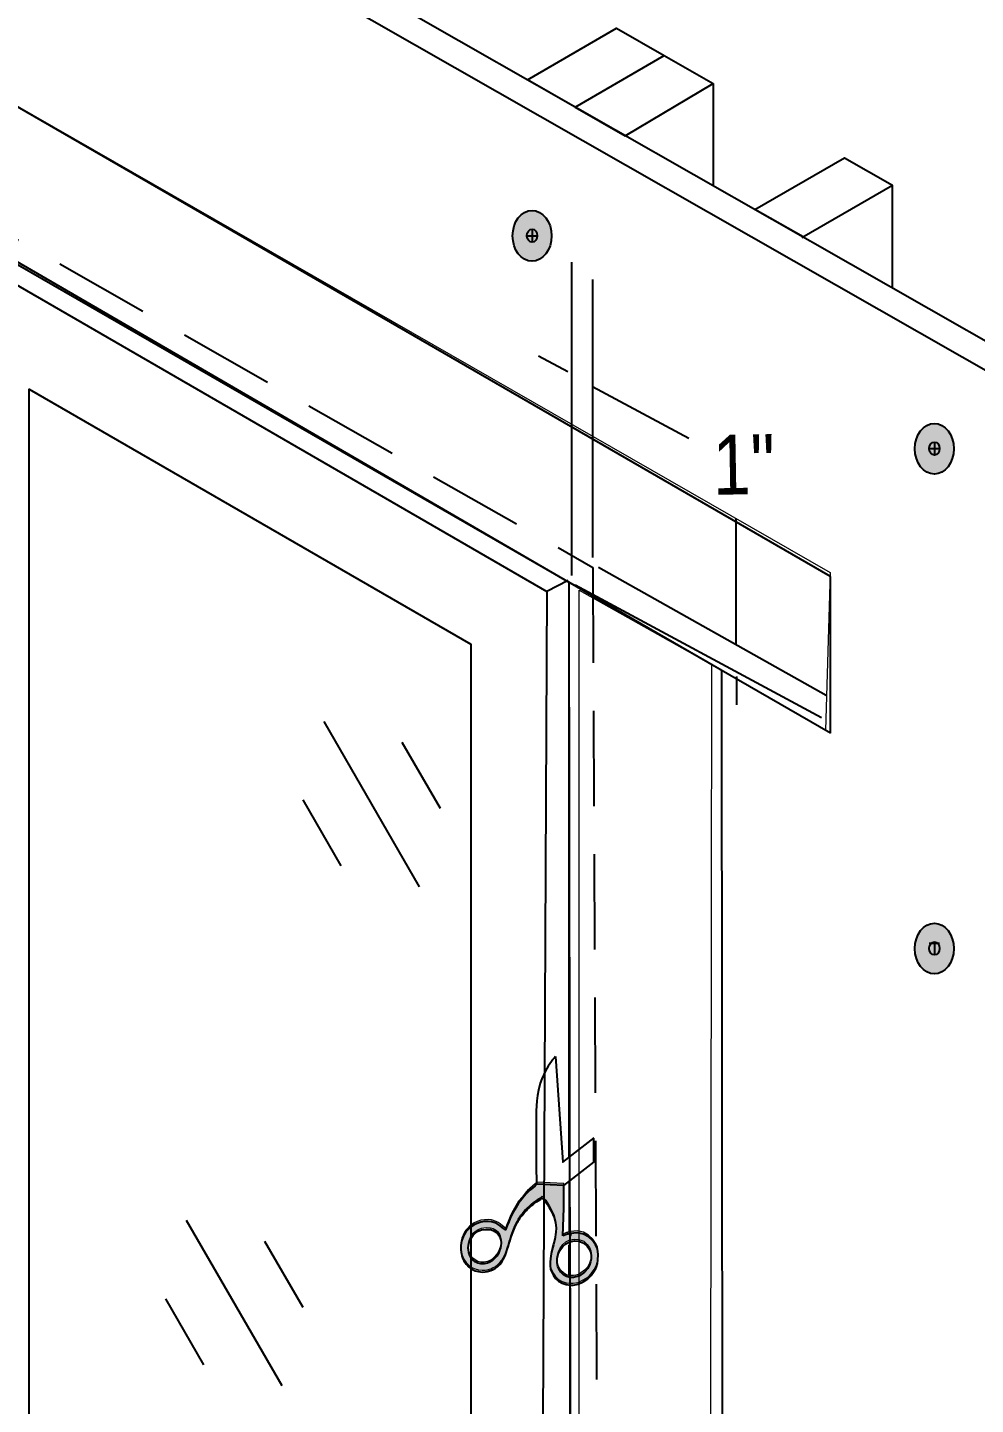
# Model space of a CAD drawing. Header units: inches. Extents: x -20.7 to 75.7, y -15.1 to 19.1.
# Drawn here: x 45.568 to 48.048, y -3.557 to 0.046 of the extents above; entities that cross this region are included whole.
import ezdxf

# ---------------------------------------------------------------- set-up
doc = ezdxf.new("R2010")
doc.units = ezdxf.units.IN
doc.header["$MEASUREMENT"] = 0
doc.linetypes.add('AI-Linetype-16', pattern=[0.375, 0.25, -0.125])
for name, color, linetype, lineweight in [('.ATI-DETAIL', 7, 'Continuous', 0), ('.ATI-HATCH', 7, 'Continuous', 0), ('G-ANNO-TTLB', 7, 'Continuous', 0), ('LOGOS', 7, 'Continuous', 0), ('TYVEK', 7, 'Continuous', 0)]:
    doc.layers.add(name, color=color, linetype=linetype, lineweight=lineweight)
pattern_1 = [(45, (0, 0), (-7.071, 7.071), [])]

# ---------------------------------------------------------------- blocks, each defined once
blk = doc.blocks.new('Block_227')
at = {"layer": 'TYVEK', "color": 240, "lineweight": 25, "true_color": 0xed2327}
for points in [[(47.1304, -1.294)], [(47.4278, -1.6113)], [(47.4278, -1.7599)]]:
    blk.add_lwpolyline(points, dxfattribs=at)
blk = doc.blocks.new('Block_260')
at = {"layer": 'TYVEK', "true_color": 0x003b71, "transparency": 33554687}
h = blk.add_hatch(color=156, dxfattribs=at)
h.dxf.hatch_style = 2
edge = h.paths.add_edge_path()
edge.add_ellipse((46.8881, -0.4994), major_axis=(0, 0.0664), ratio=0.766948, start_angle=0, end_angle=360)
at = {"layer": 'TYVEK', "color": 252, "lineweight": 25, "true_color": 0x838484}
for p, q in [((46.8746, -0.499), (46.9016, -0.499)), ((46.8881, -0.4819), (46.8881, -0.5161))]:
    blk.add_line(p, q, dxfattribs=at)
at = {"layer": 'TYVEK', "color": 18, "lineweight": 25, "true_color": 0x000000}
blk.add_ellipse((46.8881, -0.4994), major_axis=(0, 0.0664), ratio=0.766948, dxfattribs=at)
at = {"layer": 'TYVEK', "color": 252, "lineweight": 25, "true_color": 0x838484}
blk.add_ellipse((46.8881, -0.499), major_axis=(0, 0.0171), ratio=0.788846, dxfattribs=at)
blk = doc.blocks.new('Block_264')
at = {"layer": 'TYVEK', "true_color": 0x003b71, "transparency": 33554687}
h = blk.add_hatch(color=156, dxfattribs=at)
h.dxf.hatch_style = 2
edge = h.paths.add_edge_path()
edge.add_ellipse((47.9405, -1.0565), major_axis=(0, 0.0664), ratio=0.766948, start_angle=0, end_angle=360)
at = {"layer": 'TYVEK', "color": 252, "lineweight": 25, "true_color": 0x838484}
for p, q in [((47.9405, -1.039), (47.9405, -1.0732)), ((47.927, -1.0561), (47.954, -1.0561))]:
    blk.add_line(p, q, dxfattribs=at)
at = {"layer": 'TYVEK', "color": 18, "lineweight": 25, "true_color": 0x000000}
blk.add_ellipse((47.9405, -1.0565), major_axis=(0, 0.0664), ratio=0.766948, dxfattribs=at)
at = {"layer": 'TYVEK', "color": 252, "lineweight": 25, "true_color": 0x838484}
blk.add_ellipse((47.9405, -1.0561), major_axis=(0, 0.0171), ratio=0.788846, dxfattribs=at)
blk = doc.blocks.new('Block_267')
at = {"layer": 'TYVEK', "true_color": 0x003b71, "transparency": 33554687}
h = blk.add_hatch(color=156, dxfattribs=at)
h.dxf.hatch_style = 2
edge = h.paths.add_edge_path()
edge.add_ellipse((47.9405, -2.3642), major_axis=(0, 0.0664), ratio=0.766948, start_angle=0, end_angle=360)
at = {"layer": 'TYVEK', "color": 252, "lineweight": 25, "true_color": 0x838484}
for p, q in [((47.927, -2.3503), (47.954, -2.3503)), ((47.9405, -2.3467), (47.9405, -2.381))]:
    blk.add_line(p, q, dxfattribs=at)
at = {"layer": 'TYVEK', "color": 18, "lineweight": 25, "true_color": 0x000000}
blk.add_ellipse((47.9405, -2.3642), major_axis=(0, 0.0664), ratio=0.766948, dxfattribs=at)
at = {"layer": 'TYVEK', "color": 252, "lineweight": 25, "true_color": 0x838484}
blk.add_ellipse((47.9405, -2.3638), major_axis=(0, 0.0171), ratio=0.788846, dxfattribs=at)
blk = doc.blocks.new('Block_515')
at = {"layer": '.ATI-DETAIL', "color": 93, "lineweight": 25, "true_color": 0x6bbe46}
blk.add_lwpolyline([(45.3128, -5.2252), (45.3375, -0.5106), (46.9267, -1.43), (46.9043, -6.144)], dxfattribs=at)
blk = doc.blocks.new('Block_514')
at = {"layer": '.ATI-DETAIL', "color": 93, "lineweight": 25, "true_color": 0x6bbe46}
blk.add_line((46.9829, -1.401), (46.9267, -1.43), dxfattribs=at)
at = {"layer": '.ATI-DETAIL'}
blk.add_blockref('Block_515', (0, 0), dxfattribs=at)
blk = doc.blocks.new('Block_513')
at = {"layer": '.ATI-DETAIL', "color": 93, "lineweight": 25, "true_color": 0x6bbe46}
blk.add_lwpolyline([(45.5726, -4.9377), (45.5726, -0.9002), (46.7282, -1.5674), (46.7282, -5.5801)], close=True, dxfattribs=at)
at = {"layer": '.ATI-DETAIL'}
blk.add_blockref('Block_514', (0, 0), dxfattribs=at)

msp = doc.modelspace()

# ---------------------------------------------------------------- hatches: boundary and pattern name
at = {"layer": '.ATI-HATCH', "true_color": 0x808080, "transparency": 33554687}
h = msp.add_hatch(color=8, dxfattribs=at)
edge = h.paths.add_edge_path()
edge.add_spline(control_points=[(46.9684, -3.1388), (46.9684, -3.1388), (46.9603, -3.1496), (46.9603, -3.1496), (46.9603, -3.1496), (46.9561, -3.1593), (46.9561, -3.1593), (46.9561, -3.1593), (46.9538, -3.17), (46.9538, -3.17), (46.9538, -3.17), (46.9535, -3.1815), (46.9535, -3.1815), (46.9535, -3.1815), (46.9552, -3.191), (46.9552, -3.191), (46.9552, -3.191), (46.9577, -3.1976), (46.9577, -3.1976), (46.9577, -3.1976), (46.9629, -3.2061), (46.9629, -3.2061), (46.9629, -3.2061), (46.97, -3.2129), (46.97, -3.2129), (46.97, -3.2129), (46.9783, -3.2175), (46.9783, -3.2175), (46.9783, -3.2175), (46.9843, -3.2192), (46.9843, -3.2192), (46.9843, -3.2192), (46.9898, -3.2198), (46.9898, -3.2198), (46.9898, -3.2198), (46.9963, -3.2196), (46.9963, -3.2196), (46.9963, -3.2196), (47.0027, -3.2186), (47.0027, -3.2186), (47.0027, -3.2186), (47.0092, -3.2166), (47.0092, -3.2166), (47.0092, -3.2166), (47.0125, -3.2152), (47.0125, -3.2152), (47.0125, -3.2152), (47.0256, -3.2058), (47.0256, -3.2058), (47.0256, -3.2058), (47.0336, -3.1965), (47.0336, -3.1965), (47.0336, -3.1965), (47.0385, -3.1874), (47.0385, -3.1874), (47.0385, -3.1874), (47.0411, -3.1793), (47.0411, -3.1793), (47.0411, -3.1793), (47.0424, -3.1715), (47.0424, -3.1715), (47.0424, -3.1715), (47.0426, -3.1637), (47.0426, -3.1637), (47.0426, -3.1637), (47.0414, -3.1553), (47.0414, -3.1553), (47.0414, -3.1553), (47.038, -3.1463), (47.038, -3.1463), (47.038, -3.1463), (47.0325, -3.1381), (47.0325, -3.1381), (47.0325, -3.1381), (47.0231, -3.1301), (47.0231, -3.1301), (47.0231, -3.1301), (47.0102, -3.1251), (47.0102, -3.1251), (47.0102, -3.1251), (46.9994, -3.1244), (46.9994, -3.1244), (46.9994, -3.1244), (46.9873, -3.1266), (46.9873, -3.1266), (46.9873, -3.1266), (46.9767, -3.1317), (46.9767, -3.1317), (46.9767, -3.1317), (46.9684, -3.1388), (46.9684, -3.1388)], knot_values=[0, 0, 0, 0, 1, 1, 1, 2, 2, 2, 3, 3, 3, 4, 4, 4, 5, 5, 5, 6, 6, 6, 7, 7, 7, 8, 8, 8, 9, 9, 9, 10, 10, 10, 11, 11, 11, 12, 12, 12, 13, 13, 13, 14, 14, 14, 15, 15, 15, 16, 16, 16, 17, 17, 17, 18, 18, 18, 19, 19, 19, 20, 20, 20, 21, 21, 21, 22, 22, 22, 23, 23, 23, 24, 24, 24, 25, 25, 25, 26, 26, 26, 27, 27, 27, 28, 28, 28, 29, 29, 29, 30, 30, 30, 30], degree=3, periodic=0)
edge = h.paths.add_edge_path()
edge.add_spline(control_points=[(46.7977, -3.1047), (46.7977, -3.1047), (46.7947, -3.102), (46.7947, -3.102), (46.7947, -3.102), (46.7863, -3.097), (46.7863, -3.097), (46.7863, -3.097), (46.7792, -3.0948), (46.7792, -3.0948), (46.7792, -3.0948), (46.7681, -3.094), (46.7681, -3.094), (46.7681, -3.094), (46.7561, -3.0956), (46.7561, -3.0956), (46.7561, -3.0956), (46.7472, -3.0991), (46.7472, -3.0991), (46.7472, -3.0991), (46.7392, -3.1044), (46.7392, -3.1044), (46.7392, -3.1044), (46.7342, -3.1091), (46.7342, -3.1091), (46.7342, -3.1091), (46.7269, -3.1196), (46.7269, -3.1196), (46.7269, -3.1196), (46.7236, -3.1277), (46.7236, -3.1277), (46.7236, -3.1277), (46.7219, -3.1355), (46.7219, -3.1355), (46.7219, -3.1355), (46.7213, -3.143), (46.7213, -3.143), (46.7213, -3.143), (46.7214, -3.1478), (46.7214, -3.1478), (46.7214, -3.1478), (46.7224, -3.1549), (46.7224, -3.1549), (46.7224, -3.1549), (46.725, -3.1624), (46.725, -3.1624), (46.725, -3.1624), (46.7286, -3.1689), (46.7286, -3.1689), (46.7286, -3.1689), (46.7327, -3.174), (46.7327, -3.174), (46.7327, -3.174), (46.7388, -3.1789), (46.7388, -3.1789), (46.7388, -3.1789), (46.7462, -3.1826), (46.7462, -3.1826), (46.7462, -3.1826), (46.7539, -3.1844), (46.7539, -3.1844), (46.7539, -3.1844), (46.7627, -3.1844), (46.7627, -3.1844), (46.7627, -3.1844), (46.7712, -3.1827), (46.7712, -3.1827), (46.7712, -3.1827), (46.778, -3.1799), (46.778, -3.1799), (46.778, -3.1799), (46.7834, -3.1765), (46.7834, -3.1765), (46.7834, -3.1765), (46.7893, -3.1713), (46.7893, -3.1713), (46.7893, -3.1713), (46.7956, -3.164), (46.7956, -3.164), (46.7956, -3.164), (46.8, -3.157), (46.8, -3.157), (46.8, -3.157), (46.8033, -3.1498), (46.8033, -3.1498), (46.8033, -3.1498), (46.8054, -3.1426), (46.8054, -3.1426), (46.8054, -3.1426), (46.8065, -3.1362), (46.8065, -3.1362), (46.8065, -3.1362), (46.8069, -3.1311), (46.8069, -3.1311), (46.8069, -3.1311), (46.8069, -3.1268), (46.8069, -3.1268), (46.8069, -3.1268), (46.8058, -3.1196), (46.8058, -3.1196), (46.8058, -3.1196), (46.8035, -3.1132), (46.8035, -3.1132), (46.8035, -3.1132), (46.801, -3.1089), (46.801, -3.1089), (46.801, -3.1089), (46.7977, -3.1047), (46.7977, -3.1047)], knot_values=[0, 0, 0, 0, 1, 1, 1, 2, 2, 2, 3, 3, 3, 4, 4, 4, 5, 5, 5, 6, 6, 6, 7, 7, 7, 8, 8, 8, 9, 9, 9, 10, 10, 10, 11, 11, 11, 12, 12, 12, 13, 13, 13, 14, 14, 14, 15, 15, 15, 16, 16, 16, 17, 17, 17, 18, 18, 18, 19, 19, 19, 20, 20, 20, 21, 21, 21, 22, 22, 22, 23, 23, 23, 24, 24, 24, 25, 25, 25, 26, 26, 26, 27, 27, 27, 28, 28, 28, 29, 29, 29, 30, 30, 30, 31, 31, 31, 32, 32, 32, 33, 33, 33, 34, 34, 34, 35, 35, 35, 36, 36, 36, 36], degree=3, periodic=0)
edge.add_line((46.7977, -3.1047), (46.7977, -3.1047))
edge = h.paths.add_edge_path()
edge.add_spline(control_points=[(46.9149, -3.0118), (46.9149, -3.0118), (46.9107, -3.0154), (46.9107, -3.0154), (46.9107, -3.0154), (46.9044, -3.0191), (46.9044, -3.0191), (46.9044, -3.0191), (46.8999, -3.0221), (46.8999, -3.0221), (46.8999, -3.0221), (46.8946, -3.0258), (46.8946, -3.0258), (46.8946, -3.0258), (46.8906, -3.0288), (46.8906, -3.0288), (46.8906, -3.0288), (46.8867, -3.032), (46.8867, -3.032), (46.8867, -3.032), (46.8829, -3.0352), (46.8829, -3.0352), (46.8829, -3.0352), (46.8801, -3.0378), (46.8801, -3.0378), (46.8801, -3.0378), (46.8764, -3.0414), (46.8764, -3.0414), (46.8764, -3.0414), (46.8733, -3.0445), (46.8733, -3.0445), (46.8733, -3.0445), (46.8711, -3.0469), (46.8711, -3.0469), (46.8711, -3.0469), (46.8676, -3.0508), (46.8676, -3.0508), (46.8676, -3.0508), (46.8644, -3.0546), (46.8644, -3.0546), (46.8644, -3.0546), (46.8618, -3.0579), (46.8618, -3.0579), (46.8618, -3.0579), (46.8582, -3.0619), (46.8582, -3.0619), (46.8582, -3.0619), (46.856, -3.066), (46.856, -3.066), (46.856, -3.066), (46.8537, -3.0695), (46.8537, -3.0695), (46.8537, -3.0695), (46.8518, -3.0724), (46.8518, -3.0724), (46.8518, -3.0724), (46.85, -3.0754), (46.85, -3.0754), (46.85, -3.0754), (46.8492, -3.0768), (46.8492, -3.0768), (46.8492, -3.0768), (46.8464, -3.082), (46.8464, -3.082), (46.8464, -3.082), (46.8429, -3.0889), (46.8429, -3.0889), (46.8429, -3.0889), (46.8374, -3.1019), (46.8374, -3.1019), (46.8374, -3.1019), (46.8328, -3.1158), (46.8328, -3.1158), (46.8328, -3.1158), (46.8305, -3.1233), (46.8305, -3.1233), (46.8305, -3.1233), (46.8286, -3.1299), (46.8286, -3.1299), (46.8286, -3.1299), (46.8261, -3.1374), (46.8261, -3.1374), (46.8261, -3.1374), (46.8229, -3.147), (46.8229, -3.147), (46.8229, -3.147), (46.8201, -3.1555), (46.8201, -3.1555), (46.8201, -3.1555), (46.8173, -3.1633), (46.8173, -3.1633), (46.8173, -3.1633), (46.8126, -3.1732), (46.8126, -3.1732), (46.8126, -3.1732), (46.8087, -3.1796), (46.8087, -3.1796), (46.8087, -3.1796), (46.8038, -3.1857), (46.8038, -3.1857), (46.8038, -3.1857), (46.7983, -3.1911), (46.7983, -3.1911), (46.7983, -3.1911), (46.7921, -3.1956), (46.7921, -3.1956), (46.7921, -3.1956), (46.7845, -3.1998), (46.7845, -3.1998), (46.7845, -3.1998), (46.7799, -3.2018), (46.7799, -3.2018), (46.7799, -3.2018), (46.771, -3.2044), (46.771, -3.2044), (46.771, -3.2044), (46.7652, -3.2053), (46.7652, -3.2053), (46.7652, -3.2053), (46.7577, -3.2056), (46.7577, -3.2056), (46.7577, -3.2056), (46.7482, -3.2044), (46.7482, -3.2044), (46.7482, -3.2044), (46.7395, -3.2022), (46.7395, -3.2022), (46.7395, -3.2022), (46.7309, -3.1984), (46.7309, -3.1984), (46.7309, -3.1984), (46.7228, -3.1927), (46.7228, -3.1927), (46.7228, -3.1927), (46.7156, -3.1854), (46.7156, -3.1854), (46.7156, -3.1854), (46.7098, -3.1767), (46.7098, -3.1767), (46.7098, -3.1767), (46.7071, -3.1709), (46.7071, -3.1709), (46.7071, -3.1709), (46.7043, -3.1634), (46.7043, -3.1634), (46.7043, -3.1634), (46.7033, -3.1582), (46.7033, -3.1582), (46.7033, -3.1582), (46.7025, -3.1541), (46.7025, -3.1541), (46.7025, -3.1541), (46.7023, -3.152), (46.7023, -3.152), (46.7023, -3.152), (46.702, -3.1477), (46.702, -3.1477), (46.702, -3.1477), (46.7019, -3.1438), (46.7019, -3.1438), (46.7019, -3.1438), (46.7018, -3.14), (46.7018, -3.14), (46.7018, -3.14), (46.7021, -3.1361), (46.7021, -3.1361), (46.7021, -3.1361), (46.703, -3.1299), (46.703, -3.1299), (46.703, -3.1299), (46.7046, -3.1223), (46.7046, -3.1223), (46.7046, -3.1223), (46.7075, -3.114), (46.7075, -3.114), (46.7075, -3.114), (46.7116, -3.1065), (46.7116, -3.1065), (46.7116, -3.1065), (46.7151, -3.1008), (46.7151, -3.1008), (46.7151, -3.1008), (46.7197, -3.0957), (46.7197, -3.0957), (46.7197, -3.0957), (46.7244, -3.0907), (46.7244, -3.0907), (46.7244, -3.0907), (46.7299, -3.0866), (46.7299, -3.0866), (46.7299, -3.0866), (46.7365, -3.082), (46.7365, -3.082), (46.7365, -3.082), (46.7441, -3.0784), (46.7441, -3.0784), (46.7441, -3.0784), (46.754, -3.0752), (46.754, -3.0752), (46.754, -3.0752), (46.7638, -3.0736), (46.7638, -3.0736), (46.7638, -3.0736), (46.7731, -3.0732), (46.7731, -3.0732), (46.7731, -3.0732), (46.7822, -3.0742), (46.7822, -3.0742), (46.7822, -3.0742), (46.7944, -3.0782), (46.7944, -3.0782), (46.7944, -3.0782), (46.7993, -3.081), (46.7993, -3.081), (46.7993, -3.081), (46.8046, -3.0845), (46.8046, -3.0845), (46.8046, -3.0845), (46.811, -3.0899), (46.811, -3.0899), (46.811, -3.0899), (46.8183, -3.0954), (46.8183, -3.0954), (46.8183, -3.0954), (46.8228, -3.0843), (46.8228, -3.0843), (46.8228, -3.0843), (46.8271, -3.074), (46.8271, -3.074), (46.8271, -3.074), (46.8325, -3.0607), (46.8325, -3.0607), (46.8325, -3.0607), (46.8389, -3.0491), (46.8389, -3.0491), (46.8389, -3.0491), (46.8455, -3.0376), (46.8455, -3.0376), (46.8455, -3.0376), (46.8529, -3.0253), (46.8529, -3.0253), (46.8529, -3.0253), (46.8619, -3.0142), (46.8619, -3.0142), (46.8619, -3.0142), (46.8673, -3.0074), (46.8673, -3.0074), (46.8673, -3.0074), (46.8726, -3.0009), (46.8726, -3.0009), (46.8726, -3.0009), (46.8761, -2.9972), (46.8761, -2.9972), (46.8761, -2.9972), (46.8824, -2.9917), (46.8824, -2.9917), (46.8824, -2.9917), (46.8888, -2.986), (46.8888, -2.986), (46.8888, -2.986), (46.8958, -2.98), (46.8958, -2.98), (46.8958, -2.98), (46.8998, -2.9755), (46.8998, -2.9755), (46.8998, -2.9755), (46.9713, -2.9789), (46.9713, -2.9789), (46.9713, -2.9789), (46.9711, -3.0382), (46.9711, -3.0382), (46.9711, -3.0382), (46.9687, -3.1114), (46.9687, -3.1114), (46.9687, -3.1114), (46.9783, -3.1074), (46.9783, -3.1074), (46.9783, -3.1074), (46.9875, -3.1046), (46.9875, -3.1046), (46.9875, -3.1046), (47.0066, -3.1031), (47.0066, -3.1031), (47.0066, -3.1031), (47.0225, -3.1066), (47.0225, -3.1066), (47.0225, -3.1066), (47.036, -3.1136), (47.036, -3.1136), (47.036, -3.1136), (47.0472, -3.1243), (47.0472, -3.1243), (47.0472, -3.1243), (47.054, -3.1348), (47.054, -3.1348), (47.054, -3.1348), (47.0591, -3.1447), (47.0591, -3.1447), (47.0591, -3.1447), (47.0607, -3.1597), (47.0607, -3.1597), (47.0607, -3.1597), (47.0603, -3.1742), (47.0603, -3.1742), (47.0603, -3.1742), (47.0591, -3.1831), (47.0591, -3.1831), (47.0591, -3.1831), (47.0554, -3.1946), (47.0554, -3.1946), (47.0554, -3.1946), (47.0509, -3.2035), (47.0509, -3.2035), (47.0509, -3.2035), (47.043, -3.2146), (47.043, -3.2146), (47.043, -3.2146), (47.034, -3.2237), (47.034, -3.2237), (47.034, -3.2237), (47.0217, -3.2312), (47.0217, -3.2312), (47.0217, -3.2312), (47.0085, -3.2375), (47.0085, -3.2375), (47.0085, -3.2375), (46.9958, -3.2397), (46.9958, -3.2397), (46.9958, -3.2397), (46.9888, -3.24), (46.9888, -3.24), (46.9888, -3.24), (46.9775, -3.2387), (46.9775, -3.2387), (46.9775, -3.2387), (46.9664, -3.2352), (46.9664, -3.2352), (46.9664, -3.2352), (46.9572, -3.2297), (46.9572, -3.2297), (46.9572, -3.2297), (46.9493, -3.2223), (46.9493, -3.2223), (46.9493, -3.2223), (46.9439, -3.2147), (46.9439, -3.2147), (46.9439, -3.2147), (46.9405, -3.2081), (46.9405, -3.2081), (46.9405, -3.2081), (46.9367, -3.1985), (46.9367, -3.1985), (46.9367, -3.1985), (46.9356, -3.189), (46.9356, -3.189), (46.9356, -3.189), (46.9354, -3.1799), (46.9354, -3.1799), (46.9354, -3.1799), (46.9361, -3.17), (46.9361, -3.17), (46.9361, -3.17), (46.9379, -3.158), (46.9379, -3.158), (46.9379, -3.158), (46.9408, -3.1464), (46.9408, -3.1464), (46.9408, -3.1464), (46.9438, -3.1343), (46.9438, -3.1343), (46.9438, -3.1343), (46.9473, -3.1206), (46.9473, -3.1206), (46.9473, -3.1206), (46.9504, -3.1017), (46.9504, -3.1017), (46.9504, -3.1017), (46.9509, -3.0907), (46.9509, -3.0907), (46.9509, -3.0907), (46.9494, -3.0765), (46.9494, -3.0765), (46.9494, -3.0765), (46.9459, -3.063), (46.9459, -3.063), (46.9459, -3.063), (46.9427, -3.0548), (46.9427, -3.0548), (46.9427, -3.0548), (46.9384, -3.0458), (46.9384, -3.0458), (46.9384, -3.0458), (46.9332, -3.0365), (46.9332, -3.0365), (46.9332, -3.0365), (46.9284, -3.029), (46.9284, -3.029), (46.9284, -3.029), (46.924, -3.0228), (46.924, -3.0228), (46.924, -3.0228), (46.9201, -3.0178), (46.9201, -3.0178), (46.9201, -3.0178), (46.9175, -3.0146), (46.9175, -3.0146), (46.9175, -3.0146), (46.916, -3.0129), (46.916, -3.0129), (46.916, -3.0129), (46.9149, -3.0118), (46.9149, -3.0118)], knot_values=[0, 0, 0, 0, 1, 1, 1, 2, 2, 2, 3, 3, 3, 4, 4, 4, 5, 5, 5, 6, 6, 6, 7, 7, 7, 8, 8, 8, 9, 9, 9, 10, 10, 10, 11, 11, 11, 12, 12, 12, 13, 13, 13, 14, 14, 14, 15, 15, 15, 16, 16, 16, 17, 17, 17, 18, 18, 18, 19, 19, 19, 20, 20, 20, 21, 21, 21, 22, 22, 22, 23, 23, 23, 24, 24, 24, 25, 25, 25, 26, 26, 26, 27, 27, 27, 28, 28, 28, 29, 29, 29, 30, 30, 30, 31, 31, 31, 32, 32, 32, 33, 33, 33, 34, 34, 34, 35, 35, 35, 36, 36, 36, 37, 37, 37, 38, 38, 38, 39, 39, 39, 40, 40, 40, 41, 41, 41, 42, 42, 42, 43, 43, 43, 44, 44, 44, 45, 45, 45, 46, 46, 46, 47, 47, 47, 48, 48, 48, 49, 49, 49, 50, 50, 50, 51, 51, 51, 52, 52, 52, 53, 53, 53, 54, 54, 54, 55, 55, 55, 56, 56, 56, 57, 57, 57, 58, 58, 58, 59, 59, 59, 60, 60, 60, 61, 61, 61, 62, 62, 62, 63, 63, 63, 64, 64, 64, 65, 65, 65, 66, 66, 66, 67, 67, 67, 68, 68, 68, 69, 69, 69, 70, 70, 70, 71, 71, 71, 72, 72, 72, 73, 73, 73, 74, 74, 74, 75, 75, 75, 76, 76, 76, 77, 77, 77, 78, 78, 78, 79, 79, 79, 80, 80, 80, 81, 81, 81, 82, 82, 82, 83, 83, 83, 84, 84, 84, 85, 85, 85, 86, 86, 86, 87, 87, 87, 88, 88, 88, 89, 89, 89, 90, 90, 90, 91, 91, 91, 92, 92, 92, 93, 93, 93, 94, 94, 94, 95, 95, 95, 96, 96, 96, 97, 97, 97, 98, 98, 98, 99, 99, 99, 100, 100, 100, 101, 101, 101, 102, 102, 102, 103, 103, 103, 104, 104, 104, 105, 105, 105, 106, 106, 106, 107, 107, 107, 108, 108, 108, 109, 109, 109, 110, 110, 110, 111, 111, 111, 112, 112, 112, 113, 113, 113, 114, 114, 114, 115, 115, 115, 116, 116, 116, 117, 117, 117, 118, 118, 118, 119, 119, 119, 120, 120, 120, 121, 121, 121, 122, 122, 122, 123, 123, 123, 124, 124, 124, 125, 125, 125, 126, 126, 126, 127, 127, 127, 128, 128, 128, 129, 129, 129, 130, 130, 130, 131, 131, 131, 132, 132, 132, 133, 133, 133, 134, 134, 134, 135, 135, 135, 136, 136, 136, 137, 137, 137, 137], degree=3, periodic=0)
edge.add_line((46.9149, -3.0118), (46.9149, -3.0118))
at = {"layer": 'G-ANNO-TTLB', "true_color": 0xb9529f, "transparency": 33554687}
h = msp.add_hatch(color=233, dxfattribs=at)
edge = h.paths.add_edge_path()
edge.add_spline(control_points=[(71.2273, -15.1345), (71.2273, -15.1345), (30.5273, -15.1345), (30.5273, -15.1345), (30.5273, -15.1345), (30.5273, 19.0008), (30.5273, 19.0008), (30.5273, 19.0008), (71.2273, 19.0008), (71.2273, 19.0008), (71.2273, 19.0008), (71.2273, -15.1345), (71.2273, -15.1345)], knot_values=[0, 0, 0, 0, 1, 1, 1, 2, 2, 2, 3, 3, 3, 4, 4, 4, 4], degree=3, periodic=0)
edge = h.paths.add_edge_path()
edge.add_spline(control_points=[(30.6523, 18.8757), (30.6523, 18.8757), (30.6523, -15.0095), (30.6523, -15.0095), (30.6523, -15.0095), (71.1023, -15.0095), (71.1023, -15.0095), (71.1023, -15.0095), (71.1023, 18.8757), (71.1023, 18.8757), (71.1023, 18.8757), (30.6523, 18.8757), (30.6523, 18.8757)], knot_values=[0, 0, 0, 0, 1, 1, 1, 2, 2, 2, 3, 3, 3, 4, 4, 4, 4], degree=3, periodic=0)
edge.add_line((30.6523, 18.8757), (30.6523, 18.8757))
at = {"layer": 'LOGOS', "true_color": 0x000000, "transparency": 33554457}
h = msp.add_hatch(dxfattribs=at)
h.set_pattern_fill('_U', color=18, scale=10, angle=45, style=2, pattern_type=0)
h.set_pattern_definition(pattern_1)
h.paths.add_polyline_path([(47.6559, -1.7926), (44.8074, -0.1537), (44.8022, 0.2648), (47.6681, -1.3806)])
h = msp.add_hatch(dxfattribs=at)
h.set_pattern_fill('_U', color=18, scale=10, angle=45, style=2, pattern_type=0)
h.set_pattern_definition(pattern_1)
h.paths.add_polyline_path([(47.3506, -6.8402), (47.0111, -6.6386), (47.0111, -1.4261), (47.3578, -1.6206)])

# ---------------------------------------------------------------- linework, layer by layer
at = {"layer": '.ATI-DETAIL', "color": 251, "lineweight": 25, "true_color": 0x5c5c5c}
for p, q in [((46.5935, -2.2028), (46.3438, -1.7702)), ((46.6484, -1.9981), (46.5485, -1.8251)), ((46.3888, -2.1479), (46.2889, -1.9749)), ((46.2342, -3.5084), (45.9844, -3.0758)), ((46.289, -3.3037), (46.1891, -3.1306)), ((46.0295, -3.4535), (45.9296, -3.2805))]:
    msp.add_line(p, q, dxfattribs=at)
at = {"layer": '.ATI-HATCH'}
for points, knots in [([(46.9149, -3.0118), (46.9149, -3.0118), (46.9107, -3.0154), (46.9107, -3.0154), (46.9107, -3.0154), (46.9044, -3.0191), (46.9044, -3.0191), (46.9044, -3.0191), (46.8999, -3.0221), (46.8999, -3.0221), (46.8999, -3.0221), (46.8946, -3.0258), (46.8946, -3.0258), (46.8946, -3.0258), (46.8906, -3.0288), (46.8906, -3.0288), (46.8906, -3.0288), (46.8867, -3.032), (46.8867, -3.032), (46.8867, -3.032), (46.8829, -3.0352), (46.8829, -3.0352), (46.8829, -3.0352), (46.8801, -3.0378), (46.8801, -3.0378), (46.8801, -3.0378), (46.8764, -3.0414), (46.8764, -3.0414), (46.8764, -3.0414), (46.8733, -3.0445), (46.8733, -3.0445), (46.8733, -3.0445), (46.8711, -3.0469), (46.8711, -3.0469), (46.8711, -3.0469), (46.8676, -3.0508), (46.8676, -3.0508), (46.8676, -3.0508), (46.8644, -3.0546), (46.8644, -3.0546), (46.8644, -3.0546), (46.8618, -3.0579), (46.8618, -3.0579), (46.8618, -3.0579), (46.8582, -3.0619), (46.8582, -3.0619), (46.8582, -3.0619), (46.856, -3.066), (46.856, -3.066), (46.856, -3.066), (46.8537, -3.0695), (46.8537, -3.0695), (46.8537, -3.0695), (46.8518, -3.0724), (46.8518, -3.0724), (46.8518, -3.0724), (46.85, -3.0754), (46.85, -3.0754), (46.85, -3.0754), (46.8492, -3.0768), (46.8492, -3.0768), (46.8492, -3.0768), (46.8464, -3.082), (46.8464, -3.082), (46.8464, -3.082), (46.8429, -3.0889), (46.8429, -3.0889), (46.8429, -3.0889), (46.8374, -3.1019), (46.8374, -3.1019), (46.8374, -3.1019), (46.8328, -3.1158), (46.8328, -3.1158), (46.8328, -3.1158), (46.8305, -3.1233), (46.8305, -3.1233), (46.8305, -3.1233), (46.8286, -3.1299), (46.8286, -3.1299), (46.8286, -3.1299), (46.8261, -3.1374), (46.8261, -3.1374), (46.8261, -3.1374), (46.8229, -3.147), (46.8229, -3.147), (46.8229, -3.147), (46.8201, -3.1555), (46.8201, -3.1555), (46.8201, -3.1555), (46.8173, -3.1633), (46.8173, -3.1633), (46.8173, -3.1633), (46.8126, -3.1732), (46.8126, -3.1732), (46.8126, -3.1732), (46.8087, -3.1796), (46.8087, -3.1796), (46.8087, -3.1796), (46.8038, -3.1857), (46.8038, -3.1857), (46.8038, -3.1857), (46.7983, -3.1911), (46.7983, -3.1911), (46.7983, -3.1911), (46.7921, -3.1956), (46.7921, -3.1956), (46.7921, -3.1956), (46.7845, -3.1998), (46.7845, -3.1998), (46.7845, -3.1998), (46.7799, -3.2018), (46.7799, -3.2018), (46.7799, -3.2018), (46.771, -3.2044), (46.771, -3.2044), (46.771, -3.2044), (46.7652, -3.2053), (46.7652, -3.2053), (46.7652, -3.2053), (46.7577, -3.2056), (46.7577, -3.2056), (46.7577, -3.2056), (46.7482, -3.2044), (46.7482, -3.2044), (46.7482, -3.2044), (46.7395, -3.2022), (46.7395, -3.2022), (46.7395, -3.2022), (46.7309, -3.1984), (46.7309, -3.1984), (46.7309, -3.1984), (46.7228, -3.1927), (46.7228, -3.1927), (46.7228, -3.1927), (46.7156, -3.1854), (46.7156, -3.1854), (46.7156, -3.1854), (46.7098, -3.1767), (46.7098, -3.1767), (46.7098, -3.1767), (46.7071, -3.1709), (46.7071, -3.1709), (46.7071, -3.1709), (46.7043, -3.1634), (46.7043, -3.1634), (46.7043, -3.1634), (46.7033, -3.1582), (46.7033, -3.1582), (46.7033, -3.1582), (46.7025, -3.1541), (46.7025, -3.1541), (46.7025, -3.1541), (46.7023, -3.152), (46.7023, -3.152), (46.7023, -3.152), (46.702, -3.1477), (46.702, -3.1477), (46.702, -3.1477), (46.7019, -3.1438), (46.7019, -3.1438), (46.7019, -3.1438), (46.7018, -3.14), (46.7018, -3.14), (46.7018, -3.14), (46.7021, -3.1361), (46.7021, -3.1361), (46.7021, -3.1361), (46.703, -3.1299), (46.703, -3.1299), (46.703, -3.1299), (46.7046, -3.1223), (46.7046, -3.1223), (46.7046, -3.1223), (46.7075, -3.114), (46.7075, -3.114), (46.7075, -3.114), (46.7116, -3.1065), (46.7116, -3.1065), (46.7116, -3.1065), (46.7151, -3.1008), (46.7151, -3.1008), (46.7151, -3.1008), (46.7197, -3.0957), (46.7197, -3.0957), (46.7197, -3.0957), (46.7244, -3.0907), (46.7244, -3.0907), (46.7244, -3.0907), (46.7299, -3.0866), (46.7299, -3.0866), (46.7299, -3.0866), (46.7365, -3.082), (46.7365, -3.082), (46.7365, -3.082), (46.7441, -3.0784), (46.7441, -3.0784), (46.7441, -3.0784), (46.754, -3.0752), (46.754, -3.0752), (46.754, -3.0752), (46.7638, -3.0736), (46.7638, -3.0736), (46.7638, -3.0736), (46.7731, -3.0732), (46.7731, -3.0732), (46.7731, -3.0732), (46.7822, -3.0742), (46.7822, -3.0742), (46.7822, -3.0742), (46.7944, -3.0782), (46.7944, -3.0782), (46.7944, -3.0782), (46.7993, -3.081), (46.7993, -3.081), (46.7993, -3.081), (46.8046, -3.0845), (46.8046, -3.0845), (46.8046, -3.0845), (46.811, -3.0899), (46.811, -3.0899), (46.811, -3.0899), (46.8183, -3.0954), (46.8183, -3.0954), (46.8183, -3.0954), (46.8228, -3.0843), (46.8228, -3.0843), (46.8228, -3.0843), (46.8271, -3.074), (46.8271, -3.074), (46.8271, -3.074), (46.8325, -3.0607), (46.8325, -3.0607), (46.8325, -3.0607), (46.8389, -3.0491), (46.8389, -3.0491), (46.8389, -3.0491), (46.8455, -3.0376), (46.8455, -3.0376), (46.8455, -3.0376), (46.8529, -3.0253), (46.8529, -3.0253), (46.8529, -3.0253), (46.8619, -3.0142), (46.8619, -3.0142), (46.8619, -3.0142), (46.8673, -3.0074), (46.8673, -3.0074), (46.8673, -3.0074), (46.8726, -3.0009), (46.8726, -3.0009), (46.8726, -3.0009), (46.8761, -2.9972), (46.8761, -2.9972), (46.8761, -2.9972), (46.8824, -2.9917), (46.8824, -2.9917), (46.8824, -2.9917), (46.8888, -2.986), (46.8888, -2.986), (46.8888, -2.986), (46.8958, -2.98), (46.8958, -2.98), (46.8958, -2.98), (46.8998, -2.9755), (46.8998, -2.9755), (46.8998, -2.9755), (46.9713, -2.9789), (46.9713, -2.9789), (46.9713, -2.9789), (46.9711, -3.0382), (46.9711, -3.0382), (46.9711, -3.0382), (46.9687, -3.1114), (46.9687, -3.1114), (46.9687, -3.1114), (46.9783, -3.1074), (46.9783, -3.1074), (46.9783, -3.1074), (46.9875, -3.1046), (46.9875, -3.1046), (46.9875, -3.1046), (47.0066, -3.1031), (47.0066, -3.1031), (47.0066, -3.1031), (47.0225, -3.1066), (47.0225, -3.1066), (47.0225, -3.1066), (47.036, -3.1136), (47.036, -3.1136), (47.036, -3.1136), (47.0472, -3.1243), (47.0472, -3.1243), (47.0472, -3.1243), (47.054, -3.1348), (47.054, -3.1348), (47.054, -3.1348), (47.0591, -3.1447), (47.0591, -3.1447), (47.0591, -3.1447), (47.0607, -3.1597), (47.0607, -3.1597), (47.0607, -3.1597), (47.0603, -3.1742), (47.0603, -3.1742), (47.0603, -3.1742), (47.0591, -3.1831), (47.0591, -3.1831), (47.0591, -3.1831), (47.0554, -3.1946), (47.0554, -3.1946), (47.0554, -3.1946), (47.0509, -3.2035), (47.0509, -3.2035), (47.0509, -3.2035), (47.043, -3.2146), (47.043, -3.2146), (47.043, -3.2146), (47.034, -3.2237), (47.034, -3.2237), (47.034, -3.2237), (47.0217, -3.2312), (47.0217, -3.2312), (47.0217, -3.2312), (47.0085, -3.2375), (47.0085, -3.2375), (47.0085, -3.2375), (46.9958, -3.2397), (46.9958, -3.2397), (46.9958, -3.2397), (46.9888, -3.24), (46.9888, -3.24), (46.9888, -3.24), (46.9775, -3.2387), (46.9775, -3.2387), (46.9775, -3.2387), (46.9664, -3.2352), (46.9664, -3.2352), (46.9664, -3.2352), (46.9572, -3.2297), (46.9572, -3.2297), (46.9572, -3.2297), (46.9493, -3.2223), (46.9493, -3.2223), (46.9493, -3.2223), (46.9439, -3.2147), (46.9439, -3.2147), (46.9439, -3.2147), (46.9405, -3.2081), (46.9405, -3.2081), (46.9405, -3.2081), (46.9367, -3.1985), (46.9367, -3.1985), (46.9367, -3.1985), (46.9356, -3.189), (46.9356, -3.189), (46.9356, -3.189), (46.9354, -3.1799), (46.9354, -3.1799), (46.9354, -3.1799), (46.9361, -3.17), (46.9361, -3.17), (46.9361, -3.17), (46.9379, -3.158), (46.9379, -3.158), (46.9379, -3.158), (46.9408, -3.1464), (46.9408, -3.1464), (46.9408, -3.1464), (46.9438, -3.1343), (46.9438, -3.1343), (46.9438, -3.1343), (46.9473, -3.1206), (46.9473, -3.1206), (46.9473, -3.1206), (46.9504, -3.1017), (46.9504, -3.1017), (46.9504, -3.1017), (46.9509, -3.0907), (46.9509, -3.0907), (46.9509, -3.0907), (46.9494, -3.0765), (46.9494, -3.0765), (46.9494, -3.0765), (46.9459, -3.063), (46.9459, -3.063), (46.9459, -3.063), (46.9427, -3.0548), (46.9427, -3.0548), (46.9427, -3.0548), (46.9384, -3.0458), (46.9384, -3.0458), (46.9384, -3.0458), (46.9332, -3.0365), (46.9332, -3.0365), (46.9332, -3.0365), (46.9284, -3.029), (46.9284, -3.029), (46.9284, -3.029), (46.924, -3.0228), (46.924, -3.0228), (46.924, -3.0228), (46.9201, -3.0178), (46.9201, -3.0178), (46.9201, -3.0178), (46.9175, -3.0146), (46.9175, -3.0146), (46.9175, -3.0146), (46.916, -3.0129), (46.916, -3.0129), (46.916, -3.0129), (46.9149, -3.0118), (46.9149, -3.0118)], [0, 0, 0, 0, 1, 1, 1, 2, 2, 2, 3, 3, 3, 4, 4, 4, 5, 5, 5, 6, 6, 6, 7, 7, 7, 8, 8, 8, 9, 9, 9, 10, 10, 10, 11, 11, 11, 12, 12, 12, 13, 13, 13, 14, 14, 14, 15, 15, 15, 16, 16, 16, 17, 17, 17, 18, 18, 18, 19, 19, 19, 20, 20, 20, 21, 21, 21, 22, 22, 22, 23, 23, 23, 24, 24, 24, 25, 25, 25, 26, 26, 26, 27, 27, 27, 28, 28, 28, 29, 29, 29, 30, 30, 30, 31, 31, 31, 32, 32, 32, 33, 33, 33, 34, 34, 34, 35, 35, 35, 36, 36, 36, 37, 37, 37, 38, 38, 38, 39, 39, 39, 40, 40, 40, 41, 41, 41, 42, 42, 42, 43, 43, 43, 44, 44, 44, 45, 45, 45, 46, 46, 46, 47, 47, 47, 48, 48, 48, 49, 49, 49, 50, 50, 50, 51, 51, 51, 52, 52, 52, 53, 53, 53, 54, 54, 54, 55, 55, 55, 56, 56, 56, 57, 57, 57, 58, 58, 58, 59, 59, 59, 60, 60, 60, 61, 61, 61, 62, 62, 62, 63, 63, 63, 64, 64, 64, 65, 65, 65, 66, 66, 66, 67, 67, 67, 68, 68, 68, 69, 69, 69, 70, 70, 70, 71, 71, 71, 72, 72, 72, 73, 73, 73, 74, 74, 74, 75, 75, 75, 76, 76, 76, 77, 77, 77, 78, 78, 78, 79, 79, 79, 80, 80, 80, 81, 81, 81, 82, 82, 82, 83, 83, 83, 84, 84, 84, 85, 85, 85, 86, 86, 86, 87, 87, 87, 88, 88, 88, 89, 89, 89, 90, 90, 90, 91, 91, 91, 92, 92, 92, 93, 93, 93, 94, 94, 94, 95, 95, 95, 96, 96, 96, 97, 97, 97, 98, 98, 98, 99, 99, 99, 100, 100, 100, 101, 101, 101, 102, 102, 102, 103, 103, 103, 104, 104, 104, 105, 105, 105, 106, 106, 106, 107, 107, 107, 108, 108, 108, 109, 109, 109, 110, 110, 110, 111, 111, 111, 112, 112, 112, 113, 113, 113, 114, 114, 114, 115, 115, 115, 116, 116, 116, 117, 117, 117, 118, 118, 118, 119, 119, 119, 120, 120, 120, 121, 121, 121, 122, 122, 122, 123, 123, 123, 124, 124, 124, 125, 125, 125, 126, 126, 126, 127, 127, 127, 128, 128, 128, 129, 129, 129, 130, 130, 130, 131, 131, 131, 132, 132, 132, 133, 133, 133, 134, 134, 134, 135, 135, 135, 136, 136, 136, 137, 137, 137, 137]), ([(46.7977, -3.1047), (46.7977, -3.1047), (46.7947, -3.102), (46.7947, -3.102), (46.7947, -3.102), (46.7863, -3.097), (46.7863, -3.097), (46.7863, -3.097), (46.7792, -3.0948), (46.7792, -3.0948), (46.7792, -3.0948), (46.7681, -3.094), (46.7681, -3.094), (46.7681, -3.094), (46.7561, -3.0956), (46.7561, -3.0956), (46.7561, -3.0956), (46.7472, -3.0991), (46.7472, -3.0991), (46.7472, -3.0991), (46.7392, -3.1044), (46.7392, -3.1044), (46.7392, -3.1044), (46.7342, -3.1091), (46.7342, -3.1091), (46.7342, -3.1091), (46.7269, -3.1196), (46.7269, -3.1196), (46.7269, -3.1196), (46.7236, -3.1277), (46.7236, -3.1277), (46.7236, -3.1277), (46.7219, -3.1355), (46.7219, -3.1355), (46.7219, -3.1355), (46.7213, -3.143), (46.7213, -3.143), (46.7213, -3.143), (46.7214, -3.1478), (46.7214, -3.1478), (46.7214, -3.1478), (46.7224, -3.1549), (46.7224, -3.1549), (46.7224, -3.1549), (46.725, -3.1624), (46.725, -3.1624), (46.725, -3.1624), (46.7286, -3.1689), (46.7286, -3.1689), (46.7286, -3.1689), (46.7327, -3.174), (46.7327, -3.174), (46.7327, -3.174), (46.7388, -3.1789), (46.7388, -3.1789), (46.7388, -3.1789), (46.7462, -3.1826), (46.7462, -3.1826), (46.7462, -3.1826), (46.7539, -3.1844), (46.7539, -3.1844), (46.7539, -3.1844), (46.7627, -3.1844), (46.7627, -3.1844), (46.7627, -3.1844), (46.7712, -3.1827), (46.7712, -3.1827), (46.7712, -3.1827), (46.778, -3.1799), (46.778, -3.1799), (46.778, -3.1799), (46.7834, -3.1765), (46.7834, -3.1765), (46.7834, -3.1765), (46.7893, -3.1713), (46.7893, -3.1713), (46.7893, -3.1713), (46.7956, -3.164), (46.7956, -3.164), (46.7956, -3.164), (46.8, -3.157), (46.8, -3.157), (46.8, -3.157), (46.8033, -3.1498), (46.8033, -3.1498), (46.8033, -3.1498), (46.8054, -3.1426), (46.8054, -3.1426), (46.8054, -3.1426), (46.8065, -3.1362), (46.8065, -3.1362), (46.8065, -3.1362), (46.8069, -3.1311), (46.8069, -3.1311), (46.8069, -3.1311), (46.8069, -3.1268), (46.8069, -3.1268), (46.8069, -3.1268), (46.8058, -3.1196), (46.8058, -3.1196), (46.8058, -3.1196), (46.8035, -3.1132), (46.8035, -3.1132), (46.8035, -3.1132), (46.801, -3.1089), (46.801, -3.1089), (46.801, -3.1089), (46.7977, -3.1047), (46.7977, -3.1047)], [0, 0, 0, 0, 1, 1, 1, 2, 2, 2, 3, 3, 3, 4, 4, 4, 5, 5, 5, 6, 6, 6, 7, 7, 7, 8, 8, 8, 9, 9, 9, 10, 10, 10, 11, 11, 11, 12, 12, 12, 13, 13, 13, 14, 14, 14, 15, 15, 15, 16, 16, 16, 17, 17, 17, 18, 18, 18, 19, 19, 19, 20, 20, 20, 21, 21, 21, 22, 22, 22, 23, 23, 23, 24, 24, 24, 25, 25, 25, 26, 26, 26, 27, 27, 27, 28, 28, 28, 29, 29, 29, 30, 30, 30, 31, 31, 31, 32, 32, 32, 33, 33, 33, 34, 34, 34, 35, 35, 35, 36, 36, 36, 36]), ([(46.9684, -3.1388), (46.9684, -3.1388), (46.9603, -3.1496), (46.9603, -3.1496), (46.9603, -3.1496), (46.9561, -3.1593), (46.9561, -3.1593), (46.9561, -3.1593), (46.9538, -3.17), (46.9538, -3.17), (46.9538, -3.17), (46.9535, -3.1815), (46.9535, -3.1815), (46.9535, -3.1815), (46.9552, -3.191), (46.9552, -3.191), (46.9552, -3.191), (46.9577, -3.1976), (46.9577, -3.1976), (46.9577, -3.1976), (46.9629, -3.2061), (46.9629, -3.2061), (46.9629, -3.2061), (46.97, -3.2129), (46.97, -3.2129), (46.97, -3.2129), (46.9783, -3.2175), (46.9783, -3.2175), (46.9783, -3.2175), (46.9843, -3.2192), (46.9843, -3.2192), (46.9843, -3.2192), (46.9898, -3.2198), (46.9898, -3.2198), (46.9898, -3.2198), (46.9963, -3.2196), (46.9963, -3.2196), (46.9963, -3.2196), (47.0027, -3.2186), (47.0027, -3.2186), (47.0027, -3.2186), (47.0092, -3.2166), (47.0092, -3.2166), (47.0092, -3.2166), (47.0125, -3.2152), (47.0125, -3.2152), (47.0125, -3.2152), (47.0256, -3.2058), (47.0256, -3.2058), (47.0256, -3.2058), (47.0336, -3.1965), (47.0336, -3.1965), (47.0336, -3.1965), (47.0385, -3.1874), (47.0385, -3.1874), (47.0385, -3.1874), (47.0411, -3.1793), (47.0411, -3.1793), (47.0411, -3.1793), (47.0424, -3.1715), (47.0424, -3.1715), (47.0424, -3.1715), (47.0426, -3.1637), (47.0426, -3.1637), (47.0426, -3.1637), (47.0414, -3.1553), (47.0414, -3.1553), (47.0414, -3.1553), (47.038, -3.1463), (47.038, -3.1463), (47.038, -3.1463), (47.0325, -3.1381), (47.0325, -3.1381), (47.0325, -3.1381), (47.0231, -3.1301), (47.0231, -3.1301), (47.0231, -3.1301), (47.0102, -3.1251), (47.0102, -3.1251), (47.0102, -3.1251), (46.9994, -3.1244), (46.9994, -3.1244), (46.9994, -3.1244), (46.9873, -3.1266), (46.9873, -3.1266), (46.9873, -3.1266), (46.9767, -3.1317), (46.9767, -3.1317), (46.9767, -3.1317), (46.9684, -3.1388), (46.9684, -3.1388)], [0, 0, 0, 0, 1, 1, 1, 2, 2, 2, 3, 3, 3, 4, 4, 4, 5, 5, 5, 6, 6, 6, 7, 7, 7, 8, 8, 8, 9, 9, 9, 10, 10, 10, 11, 11, 11, 12, 12, 12, 13, 13, 13, 14, 14, 14, 15, 15, 15, 16, 16, 16, 17, 17, 17, 18, 18, 18, 19, 19, 19, 20, 20, 20, 21, 21, 21, 22, 22, 22, 23, 23, 23, 24, 24, 24, 25, 25, 25, 26, 26, 26, 27, 27, 27, 28, 28, 28, 29, 29, 29, 30, 30, 30, 30])]:
    msp.add_open_spline(points, degree=3, knots=knots, dxfattribs=at)
at = {"layer": 'G-ANNO-TTLB'}
for points in [[(71.2273, -15.1345), (71.2273, -15.1345), (30.5273, -15.1345), (30.5273, -15.1345), (30.5273, -15.1345), (30.5273, 19.0008), (30.5273, 19.0008), (30.5273, 19.0008), (71.2273, 19.0008), (71.2273, 19.0008), (71.2273, 19.0008), (71.2273, -15.1345), (71.2273, -15.1345)], [(30.6523, 18.8757), (30.6523, 18.8757), (30.6523, -15.0095), (30.6523, -15.0095), (30.6523, -15.0095), (71.1023, -15.0095), (71.1023, -15.0095), (71.1023, -15.0095), (71.1023, 18.8757), (71.1023, 18.8757), (71.1023, 18.8757), (30.6523, 18.8757), (30.6523, 18.8757)]]:
    msp.add_open_spline(points, degree=3, knots=[0, 0, 0, 0, 1, 1, 1, 2, 2, 2, 3, 3, 3, 4, 4, 4, 4], dxfattribs=at)
at = {"layer": 'LOGOS'}
for points in [[(47.6559, -1.7926), (44.8074, -0.1537), (44.8022, 0.2648), (47.6681, -1.3806)], [(47.3506, -6.8402), (47.0111, -6.6386), (47.0111, -1.4261), (47.3578, -1.6206)]]:
    msp.add_lwpolyline(points, close=True, dxfattribs=at)
at = {"layer": 'TYVEK', "color": 2, "lineweight": 25, "true_color": 0xf5eb12}
for p, q in [((48.1913, -0.8423), (44.4581, 1.2894)), ((46.9796, -3.1078), (46.9911, -3.1144)), ((46.9796, -3.1078), (46.9911, -3.1144))]:
    msp.add_line(p, q, dxfattribs=at)
at = {"layer": 'TYVEK', "color": 18, "lineweight": 25, "true_color": 0x000000}
for p, q in [((48.1245, -0.8809), (44.3913, 1.2508)), ((45.3904, -0.4802), (46.984, -1.4054)), ((46.9855, -2.9091), (46.9855, -1.4054)), ((46.9855, -2.9722), (46.9855, -3.1038)), ((46.9855, -3.2192), (46.9855, -3.1392)), ((46.9888, -6.0968), (46.9888, -3.2528))]:
    msp.add_line(p, q, dxfattribs=at)
at = {"layer": 'TYVEK', "color": 240, "lineweight": 25, "true_color": 0xed2327}
for p, q in [((47.6691, -1.3908), (44.8052, 0.2639)), ((47.6691, -1.8002), (44.8032, -0.1495)), ((47.6691, -1.8002), (47.6691, -1.3908))]:
    msp.add_line(p, q, dxfattribs=at)
at = {"layer": 'TYVEK', "color": 33, "lineweight": 25, "true_color": 0xcb9865}
for p, q in [((47.0009, -0.1625), (47.2339, -0.0277)), ((47.2339, -0.0277), (47.3618, -0.1011)), ((47.132, -0.2374), (47.3618, -0.1011)), ((47.3618, -0.101), (47.3618, -0.3686)), ((47.0006, -0.1627), (47.132, -0.2374)), ((47.5939, -0.5037), (47.8307, -0.3667)), ((47.8307, -0.6364), (47.8307, -0.3667))]:
    msp.add_line(p, q, dxfattribs=at)
at = {"layer": 'TYVEK', "color": 1, "lineweight": 25, "true_color": 0xff0000}
for p, q in [((46.9911, -0.5684), (46.9911, -1.3884)), ((47.0465, -0.6134), (47.0465, -1.341)), ((46.9045, -0.8134), (46.9814, -0.8547)), ((47.0465, -0.8932), (47.2986, -1.0286)), ((47.4211, -1.2395), (47.4211, -1.5677)), ((47.062, -1.3667), (47.6573, -1.7015)), ((47.0011, -1.4126), (47.6456, -1.7599)), ((47.4229, -1.6522), (47.4229, -1.7267)), ((46.9713, -2.9837), (46.8998, -2.9803))]:
    msp.add_line(p, q, dxfattribs=at)
at = {"layer": 'TYVEK', "color": 33, "lineweight": 25, "true_color": 0xcb9865}
for points in [[(47.0006, -0.1627), (46.8757, -0.091), (47.109, 0.044), (47.2339, -0.0277)], [(47.5974, -0.5017), (47.4709, -0.4309), (47.7057, -0.295), (47.8307, -0.3667)]]:
    msp.add_lwpolyline(points, dxfattribs=at)
at = {"layer": 'TYVEK', "color": 18, "linetype": 'AI-Linetype-16', "lineweight": 25, "true_color": 0x000000}
msp.add_lwpolyline([(45.3271, -5.5108), (45.3271, -0.3869), (47.0469, -1.3669), (47.0713, -6.5212)], dxfattribs=at)
at = {"layer": 'TYVEK', "color": 2, "lineweight": 25, "true_color": 0xf5eb12}
for points in [[(46.982, -1.3554)], [(46.982, -1.3554)], [(46.9979, -1.4978)], [(46.9979, -1.4978)], [(47.0127, -1.5128)]]:
    msp.add_lwpolyline(points, dxfattribs=at)
at = {"layer": 'TYVEK', "color": 240, "lineweight": 25, "true_color": 0xed2327}
msp.add_lwpolyline([(47.3846, -1.6367), (46.984, -1.4054), (46.9911, -6.6358), (47.3891, -6.8719)], close=True, dxfattribs=at)
at = {"layer": 'TYVEK', "color": 1, "lineweight": 25, "true_color": 0xff0000}
for points in [[(46.9495, -2.6468), (46.946, -2.6508), (46.9426, -2.6547), (46.9385, -2.6598), (46.9299, -2.6721), (46.923, -2.6838), (46.9135, -2.7046), (46.9096, -2.7167), (46.9051, -2.7344), (46.9024, -2.7483), (46.9004, -2.7625), (46.899, -2.7888), (46.8987, -2.8124), (46.8985, -2.8346), (46.8985, -2.8555), (46.8986, -2.8865), (46.8992, -2.931), (46.8998, -2.9803), (46.8958, -2.9847), (46.8888, -2.9908), (46.8824, -2.9965), (46.8761, -3.002), (46.8726, -3.0057), (46.8673, -3.0122), (46.8619, -3.019), (46.8529, -3.0301), (46.8455, -3.0424), (46.8389, -3.0539), (46.8325, -3.0655), (46.8271, -3.0788), (46.8228, -3.0891), (46.8183, -3.1002), (46.811, -3.0947), (46.8046, -3.0893), (46.7993, -3.0857), (46.7944, -3.083), (46.7822, -3.079), (46.7731, -3.078), (46.7638, -3.0784), (46.754, -3.08), (46.7441, -3.0832), (46.7365, -3.0867), (46.7299, -3.0913), (46.7244, -3.0955), (46.7197, -3.1005), (46.7151, -3.1056), (46.7116, -3.1112), (46.7075, -3.1188), (46.7046, -3.1271), (46.703, -3.1347), (46.7021, -3.1409), (46.7018, -3.1448), (46.7019, -3.1485), (46.702, -3.1525), (46.7023, -3.1568), (46.7025, -3.1589), (46.7033, -3.163), (46.7043, -3.1682), (46.7071, -3.1756), (46.7098, -3.1815), (46.7156, -3.1902), (46.7228, -3.1975), (46.7309, -3.2031), (46.7395, -3.207), (46.7482, -3.2092), (46.7577, -3.2104), (46.7652, -3.2101), (46.771, -3.2092), (46.7799, -3.2065), (46.7845, -3.2046), (46.7921, -3.2004), (46.7983, -3.1958), (46.8038, -3.1905), (46.8087, -3.1844), (46.8126, -3.178), (46.8173, -3.1681), (46.8201, -3.1603), (46.8229, -3.1518), (46.8261, -3.1421), (46.8286, -3.1347), (46.8305, -3.1281), (46.8328, -3.1206), (46.8374, -3.1067), (46.8429, -3.0936), (46.8464, -3.0868), (46.8492, -3.0816), (46.85, -3.0802), (46.8518, -3.0772), (46.8537, -3.0743), (46.856, -3.0708), (46.8582, -3.0666), (46.8618, -3.0627), (46.8644, -3.0594), (46.8676, -3.0556), (46.8711, -3.0517), (46.8733, -3.0493), (46.8764, -3.0461), (46.8801, -3.0426), (46.8829, -3.04), (46.8867, -3.0368), (46.8906, -3.0336), (46.8946, -3.0305), (46.8999, -3.0269), (46.9044, -3.0239), (46.9107, -3.0202), (46.9141, -3.0173), (46.9153, -3.017), (46.916, -3.0177), (46.9175, -3.0194), (46.9201, -3.0226), (46.924, -3.0276), (46.9284, -3.0338), (46.9332, -3.0413), (46.9384, -3.0506), (46.9427, -3.0596), (46.9459, -3.0678), (46.9494, -3.0813), (46.9509, -3.0955), (46.9504, -3.1065), (46.9473, -3.1254), (46.9438, -3.1391), (46.9408, -3.1512), (46.9379, -3.1628), (46.9361, -3.1748), (46.9354, -3.1846), (46.9356, -3.1937), (46.9367, -3.2033), (46.9405, -3.2128), (46.9439, -3.2195), (46.9493, -3.2271), (46.9572, -3.2345), (46.9664, -3.24), (46.9775, -3.2434), (46.9888, -3.2448), (46.9958, -3.2445), (47.0085, -3.2423), (47.0217, -3.236), (47.034, -3.2284), (47.043, -3.2193), (47.0509, -3.2083), (47.0554, -3.1994), (47.0591, -3.1879), (47.0603, -3.179), (47.0607, -3.1645), (47.0591, -3.1494), (47.054, -3.1396), (47.0472, -3.1291), (47.036, -3.1184), (47.0225, -3.1114), (47.0066, -3.1078), (46.9875, -3.1094), (46.9783, -3.1122), (46.9687, -3.1162)], [(46.9495, -2.6469), (46.9683, -2.9229), (47.0501, -2.8595)], [(46.9687, -3.1162), (46.9711, -3.043), (46.9713, -2.9837), (47.0493, -2.9233), (47.0493, -2.8601)], [(46.7947, -3.1068), (46.7977, -3.1094), (46.801, -3.1136), (46.8035, -3.118), (46.8058, -3.1244), (46.8069, -3.1316), (46.8069, -3.1359), (46.8065, -3.141), (46.8054, -3.1474), (46.8033, -3.1545), (46.8, -3.1618), (46.7956, -3.1687), (46.7893, -3.1761), (46.7834, -3.1813), (46.778, -3.1847), (46.7712, -3.1875), (46.7627, -3.1892), (46.7539, -3.1891), (46.7462, -3.1874), (46.7388, -3.1837), (46.7327, -3.1788), (46.7286, -3.1736), (46.725, -3.1672), (46.7224, -3.1597), (46.7214, -3.1526), (46.7213, -3.1478), (46.7219, -3.1403), (46.7236, -3.1325), (46.7269, -3.1244), (46.7342, -3.1139), (46.7392, -3.1092), (46.7472, -3.1039), (46.7561, -3.1004), (46.7681, -3.0988), (46.7792, -3.0996), (46.7863, -3.1018), (46.7947, -3.1068)]]:
    msp.add_lwpolyline(points, dxfattribs=at)
msp.add_lwpolyline([(47.0092, -3.2214), (47.0027, -3.2234), (46.9963, -3.2244), (46.9898, -3.2245), (46.9843, -3.2239), (46.9783, -3.2223), (46.97, -3.2177), (46.9629, -3.2109), (46.9577, -3.2024), (46.9552, -3.1958), (46.9535, -3.1863), (46.9538, -3.1747), (46.9561, -3.164), (46.9603, -3.1544), (46.9684, -3.1436), (46.9767, -3.1365), (46.9873, -3.1313), (46.9994, -3.1292), (47.0102, -3.1299), (47.0231, -3.1349), (47.0325, -3.1429), (47.038, -3.1511), (47.0414, -3.1601), (47.0426, -3.1685), (47.0424, -3.1763), (47.0411, -3.1841), (47.0385, -3.1922), (47.0336, -3.2013), (47.0256, -3.2106), (47.0125, -3.22)], close=True, dxfattribs=at)

# ---------------------------------------------------------------- block references
at = {"layer": '.ATI-DETAIL'}
msp.add_blockref('Block_513', (0, 0), dxfattribs=at)
at = {"layer": 'TYVEK'}
for name in ['Block_260', 'Block_264', 'Block_227', 'Block_267']:
    msp.add_blockref(name, (0, 0), dxfattribs=at)

# ---------------------------------------------------------------- texts
at = {"layer": 'TYVEK', "insert": (47.3617, -1.1771), "char_height": 0.2, "attachment_point": 7, "rotation": 0.9999}
msp.add_mtext('\\C1;\\c255;\\FArial Narrow|b0|i0|c1;\\H0.156298;\\W1.000002;1"', dxfattribs=at)

doc.saveas('drawing.dxf')
